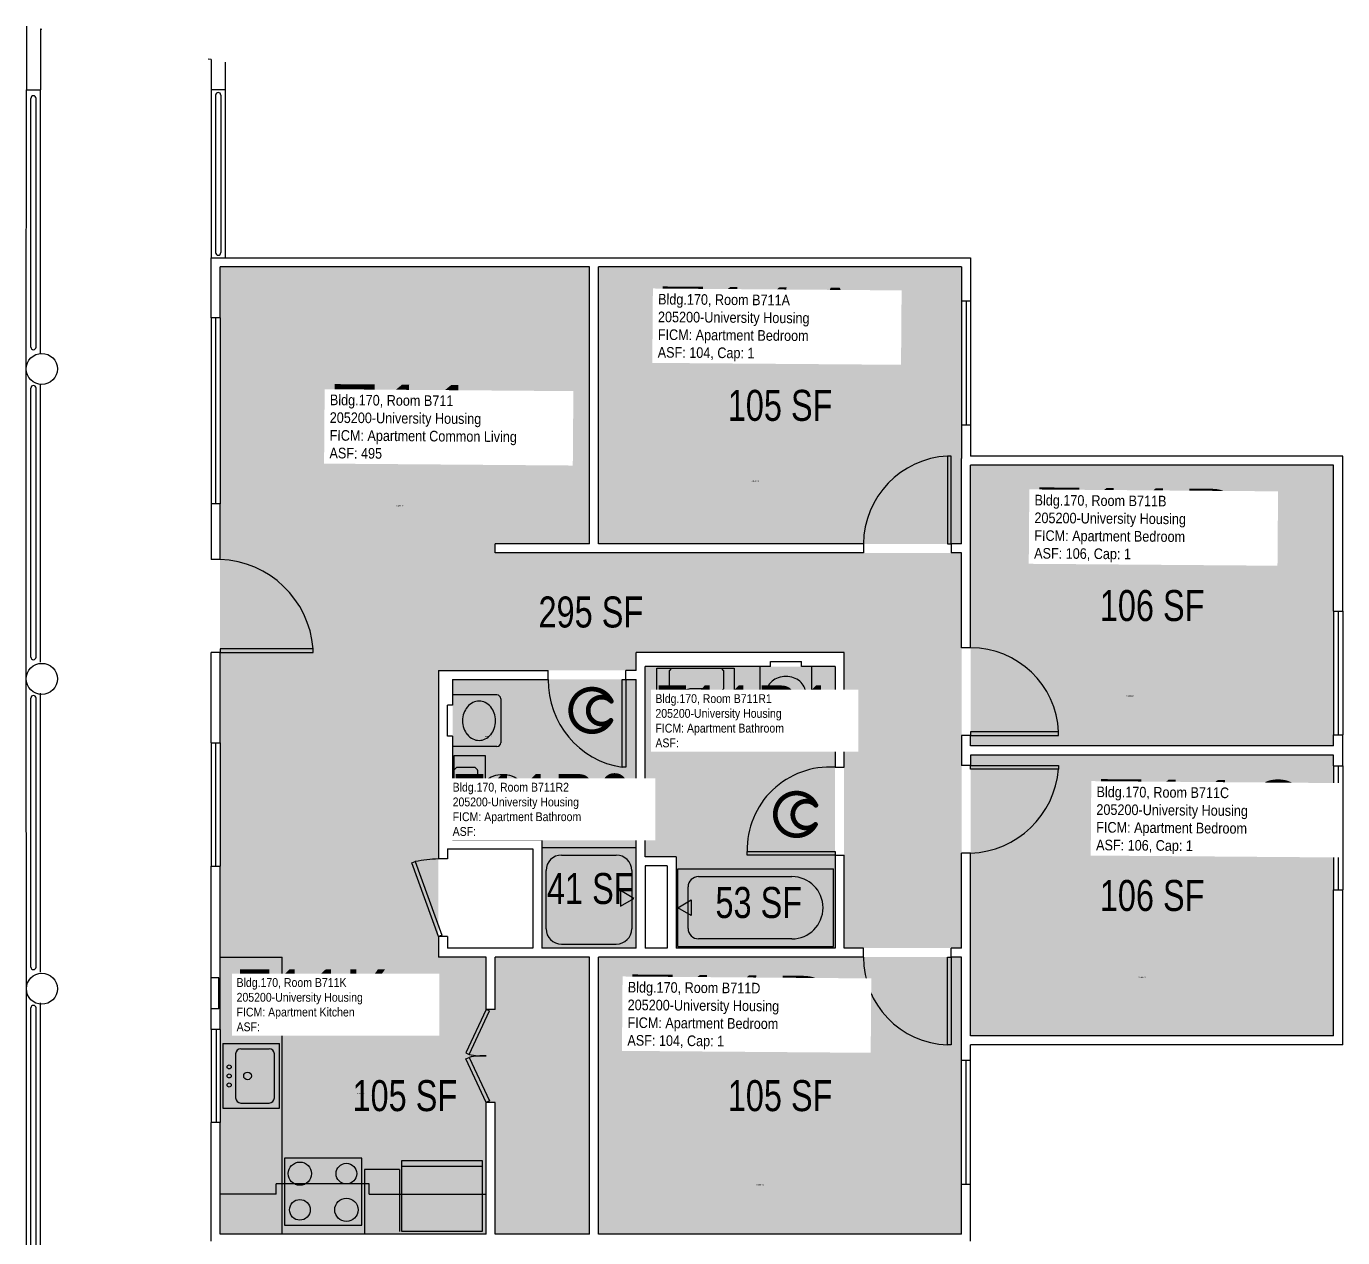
# Model space of a CAD drawing. Header units: inches. Extents: x -90 to 3162, y -84 to 1655.
# Drawn here: x 2653 to 3162, y 1186 to 1655 of the extents above; entities that cross this region are included whole.
import ezdxf
from ezdxf.enums import TextEntityAlignment as Align

# ---------------------------------------------------------------- set-up
doc = ezdxf.new("R2010")
doc.units = ezdxf.units.IN
doc.header["$LTSCALE"] = 10
doc.header["$MEASUREMENT"] = 0
doc.layers.get('0').update_dxf_attribs({"linetype": 'CONTINUOUS'})
for name, color, linetype in [('A-COLS', 5, 'CONTINUOUS'), ('A-DOOR', 2, 'CONTINUOUS'), ('A-FLOR', 3, 'CONTINUOUS'), ('A-GLAZ', 1, 'CONTINUOUS'), ('A-IDEN-ICON', 4, 'CONTINUOUS'), ('A-IDEN-RNUM', 7, 'CONTINUOUS'), ('A-IDEN-SNUM', 4, 'CONTINUOUS'), ('A-IDEN-VNUM', 4, 'CONTINUOUS'), ('A-WALL', 5, 'CONTINUOUS'), ('AREA-TEXT', 3, 'CONTINUOUS'), ('Rooms-Category-Color', 7, 'CONTINUOUS'), ('Rooms-College-Color', 7, 'CONTINUOUS'), ('Rooms-Department-Color', 7, 'CONTINUOUS'), ('Rooms-Division-Color', 7, 'CONTINUOUS'), ('Rooms-Information', 7, 'CONTINUOUS')]:
    doc.layers.add(name, color=color, linetype=linetype)
doc.styles.add('CP_AREA', font='arial.ttf', dxfattribs={"height": 15})
doc.styles.add('CP_ROOMSNUMBER', font='arial.ttf', dxfattribs={"height": 1})
doc.styles.add('CP_ROOMVNUMBER', font='arial.ttf', dxfattribs={"width": 0.85, "height": 0.075})

# ---------------------------------------------------------------- blocks, each defined once
blk = doc.blocks.new('CPBATH')
at = {"color": 0, "linetype": 'ByBlock', "const_width": 0.0127}
for points in [[(0.0571, 0.0168, 0.861492), (-0.0551, 0, 1)], [(0.0571, 0.0168, 0.729002), (-0.0084, -0.0042, 1)], [(-0.0551, 0, 0.726902), (0.0487, -0.0337, 1)], [(-0.0084, -0.0042, 0.609468), (0.0487, -0.0337, 1)]]:
    blk.add_lwpolyline(points, format="xyb", dxfattribs=at)
at = {"color": 0, "linetype": 'ByBlock', "const_width": 0.00637}
for points in [[(0.0544, 0.0152, 1), (0.0599, 0.0184, 1)], [(0.0459, -0.0353, 1), (0.0515, -0.0321, 1)]]:
    blk.add_lwpolyline(points, format="xyb", close=True, dxfattribs=at)

msp = doc.modelspace()

# ---------------------------------------------------------------- hatches: boundary and pattern name
at = {"layer": 'Rooms-Category-Color', "true_color": 0x728ef3}
for points in [[(3014.57, 1298.34), (3014.57, 1451.34), (2834.07, 1451.34), (2834.07, 1454.84), (2870.57, 1454.84), (2870.57, 1562.09), (2727.57, 1562.09), (2727.57, 1294.84), (2812.07, 1294.84), (2812.07, 1405.84), (2888.57, 1405.84), (2888.57, 1412.84), (2969.07, 1412.84), (2969.07, 1298.34)], [(2874.07, 1562.09), (2874.07, 1454.84), (3014.57, 1454.84), (3014.57, 1562.09)], [(3018.07, 1485.34), (3018.07, 1376.59), (3158.57, 1376.59), (3158.57, 1485.34)], [(2965.57, 1298.34), (2965.57, 1407.34), (2892.07, 1407.34), (2892.07, 1333.71), (2904.07, 1333.71), (2904.07, 1298.34)], [(2888.57, 1402.34), (2888.57, 1298.34), (2852.07, 1298.34), (2852.07, 1340.21), (2817.57, 1340.21), (2817.57, 1402.34)], [(3018.07, 1373.09), (3018.07, 1264.34), (3158.57, 1264.34), (3158.57, 1373.09)], [(2830.57, 1294.84), (2727.57, 1294.84), (2727.57, 1187.59), (2830.57, 1187.59), (2830.57, 1238.59), (2834.07, 1238.59), (2834.07, 1187.59), (2870.57, 1187.59), (2870.57, 1294.84), (2834.07, 1294.84), (2834.07, 1274.59), (2830.57, 1274.59)], [(2874.07, 1294.84), (2874.07, 1187.59), (3014.57, 1187.59), (3014.57, 1294.84)]]:
    msp.add_hatch(color=171, dxfattribs=at).paths.add_polyline_path(points)
at = {"layer": 'Rooms-College-Color', "true_color": 0xadadad}
for points in [[(3014.57, 1298.34), (3014.57, 1451.34), (2834.07, 1451.34), (2834.07, 1454.84), (2870.57, 1454.84), (2870.57, 1562.09), (2727.57, 1562.09), (2727.57, 1294.84), (2812.07, 1294.84), (2812.07, 1405.84), (2888.57, 1405.84), (2888.57, 1412.84), (2969.07, 1412.84), (2969.07, 1298.34)], [(2874.07, 1562.09), (2874.07, 1454.84), (3014.57, 1454.84), (3014.57, 1562.09)], [(3018.07, 1485.34), (3018.07, 1376.59), (3158.57, 1376.59), (3158.57, 1485.34)], [(2965.57, 1298.34), (2965.57, 1407.34), (2892.07, 1407.34), (2892.07, 1333.71), (2904.07, 1333.71), (2904.07, 1298.34)], [(2888.57, 1402.34), (2888.57, 1298.34), (2852.07, 1298.34), (2852.07, 1340.21), (2817.57, 1340.21), (2817.57, 1402.34)], [(3018.07, 1373.09), (3018.07, 1264.34), (3158.57, 1264.34), (3158.57, 1373.09)], [(2830.57, 1294.84), (2727.57, 1294.84), (2727.57, 1187.59), (2830.57, 1187.59), (2830.57, 1238.59), (2834.07, 1238.59), (2834.07, 1187.59), (2870.57, 1187.59), (2870.57, 1294.84), (2834.07, 1294.84), (2834.07, 1274.59), (2830.57, 1274.59)], [(2874.07, 1294.84), (2874.07, 1187.59), (3014.57, 1187.59), (3014.57, 1294.84)]]:
    msp.add_hatch(color=253, dxfattribs=at).paths.add_polyline_path(points)
at = {"layer": 'Rooms-Department-Color', "true_color": 0x604aed}
for points in [[(3014.57, 1298.34), (3014.57, 1451.34), (2834.07, 1451.34), (2834.07, 1454.84), (2870.57, 1454.84), (2870.57, 1562.09), (2727.57, 1562.09), (2727.57, 1294.84), (2812.07, 1294.84), (2812.07, 1405.84), (2888.57, 1405.84), (2888.57, 1412.84), (2969.07, 1412.84), (2969.07, 1298.34)], [(2874.07, 1562.09), (2874.07, 1454.84), (3014.57, 1454.84), (3014.57, 1562.09)], [(3018.07, 1485.34), (3018.07, 1376.59), (3158.57, 1376.59), (3158.57, 1485.34)], [(2965.57, 1298.34), (2965.57, 1407.34), (2892.07, 1407.34), (2892.07, 1333.71), (2904.07, 1333.71), (2904.07, 1298.34)], [(2888.57, 1402.34), (2888.57, 1298.34), (2852.07, 1298.34), (2852.07, 1340.21), (2817.57, 1340.21), (2817.57, 1402.34)], [(3018.07, 1373.09), (3018.07, 1264.34), (3158.57, 1264.34), (3158.57, 1373.09)], [(2830.57, 1294.84), (2727.57, 1294.84), (2727.57, 1187.59), (2830.57, 1187.59), (2830.57, 1238.59), (2834.07, 1238.59), (2834.07, 1187.59), (2870.57, 1187.59), (2870.57, 1294.84), (2834.07, 1294.84), (2834.07, 1274.59), (2830.57, 1274.59)], [(2874.07, 1294.84), (2874.07, 1187.59), (3014.57, 1187.59), (3014.57, 1294.84)]]:
    msp.add_hatch(color=173, dxfattribs=at).paths.add_polyline_path(points)
at = {"layer": 'Rooms-Division-Color', "true_color": 0x604aed}
for points in [[(3014.57, 1298.34), (3014.57, 1451.34), (2834.07, 1451.34), (2834.07, 1454.84), (2870.57, 1454.84), (2870.57, 1562.09), (2727.57, 1562.09), (2727.57, 1294.84), (2812.07, 1294.84), (2812.07, 1405.84), (2888.57, 1405.84), (2888.57, 1412.84), (2969.07, 1412.84), (2969.07, 1298.34)], [(2874.07, 1562.09), (2874.07, 1454.84), (3014.57, 1454.84), (3014.57, 1562.09)], [(3018.07, 1485.34), (3018.07, 1376.59), (3158.57, 1376.59), (3158.57, 1485.34)], [(2965.57, 1298.34), (2965.57, 1407.34), (2892.07, 1407.34), (2892.07, 1333.71), (2904.07, 1333.71), (2904.07, 1298.34)], [(2888.57, 1402.34), (2888.57, 1298.34), (2852.07, 1298.34), (2852.07, 1340.21), (2817.57, 1340.21), (2817.57, 1402.34)], [(3018.07, 1373.09), (3018.07, 1264.34), (3158.57, 1264.34), (3158.57, 1373.09)], [(2830.57, 1294.84), (2727.57, 1294.84), (2727.57, 1187.59), (2830.57, 1187.59), (2830.57, 1238.59), (2834.07, 1238.59), (2834.07, 1187.59), (2870.57, 1187.59), (2870.57, 1294.84), (2834.07, 1294.84), (2834.07, 1274.59), (2830.57, 1274.59)], [(2874.07, 1294.84), (2874.07, 1187.59), (3014.57, 1187.59), (3014.57, 1294.84)]]:
    msp.add_hatch(color=173, dxfattribs=at).paths.add_polyline_path(points)

# ---------------------------------------------------------------- linework, layer by layer
for p, q in [((2896.57, 1394.71), (2896.57, 1406.71)), ((2896.57, 1406.71), (2926.57, 1406.71)), ((2901.45, 1405.71), (2902.45, 1406.71)), ((2902.45, 1406.71), (2921.45, 1406.71)), ((2921.45, 1406.71), (2922.45, 1405.71)), ((2926.57, 1406.71), (2926.57, 1394.71)), ((2936.57, 1390.21), (2936.57, 1407.34)), ((2956.57, 1390.21), (2956.57, 1407.34)), ((2901.45, 1398.89), (2901.45, 1405.71)), ((2922.45, 1405.71), (2922.45, 1398.71)), ((2834.7, 1396.34), (2817.57, 1396.34)), ((2902.45, 1397.71), (2901.57, 1398.59)), ((2905.95, 1397.71), (2902.45, 1397.71)), ((2909.39, 1398.7), (2905.95, 1397.71)), ((2914.39, 1398.71), (2909.51, 1398.71)), ((2917.95, 1397.71), (2914.5, 1398.7)), ((2921.27, 1397.71), (2917.95, 1397.71)), ((2922.45, 1398.71), (2921.57, 1397.84)), ((2836.2, 1394.84), (2836.2, 1377.84)), ((2926.57, 1394.71), (2896.57, 1394.71)), ((2955.07, 1388.71), (2938.07, 1388.71)), ((2834.7, 1376.34), (2817.57, 1376.34)), ((2818.17, 1342.84), (2818.17, 1372.84)), ((2818.17, 1372.84), (2830.17, 1372.84)), ((2830.17, 1372.84), (2830.17, 1342.84)), ((2818.17, 1367.34), (2819.17, 1368.34)), ((2818.17, 1348.34), (2818.17, 1367.34)), ((2819.17, 1368.34), (2826.17, 1368.34)), ((2826.17, 1368.34), (2827.05, 1367.46)), ((2827.17, 1367.17), (2827.17, 1363.84)), ((2827.17, 1363.84), (2826.17, 1360.34)), ((2826.17, 1360.34), (2826.17, 1355.4)), ((2826.19, 1355.28), (2827.17, 1351.84)), ((2827.17, 1351.84), (2827.17, 1348.34)), ((2819.17, 1347.34), (2818.17, 1348.34)), ((2826.17, 1347.34), (2819.17, 1347.34)), ((2827.17, 1348.34), (2826.17, 1347.34)), ((2830.17, 1342.84), (2818.17, 1342.84)), ((2888.57, 1337.21), (2852.07, 1337.21)), ((2859.74, 1334.34), (2880.91, 1334.34)), ((2853.74, 1305.84), (2853.74, 1328.34)), ((2886.91, 1328.34), (2886.91, 1305.84)), ((2904.7, 1328.96), (2964.95, 1328.96)), ((2904.7, 1298.96), (2904.7, 1328.96)), ((2912.73, 1326.01), (2948.88, 1326.01)), ((2964.95, 1298.96), (2964.95, 1328.96)), ((2882.48, 1320.59), (2882.48, 1314.59)), ((2887.68, 1317.59), (2882.48, 1320.59)), ((2908.71, 1305.93), (2908.71, 1322)), ((2882.48, 1314.59), (2887.68, 1317.59)), ((2904.7, 1313.96), (2909.89, 1316.96)), ((2909.89, 1316.96), (2909.89, 1310.96)), ((2909.89, 1310.96), (2904.7, 1313.96)), ((2859.74, 1299.84), (2880.91, 1299.84)), ((2948.88, 1301.91), (2912.73, 1301.91)), ((2727.57, 1294.84), (2751.57, 1294.84)), ((2751.57, 1187.59), (2751.57, 1294.84)), ((2904.7, 1298.96), (2964.95, 1298.96)), ((2728.57, 1261.34), (2750.57, 1261.34)), ((2728.57, 1261.34), (2728.57, 1236.34)), ((2735.57, 1259.34), (2746.57, 1259.34)), ((2750.57, 1236.34), (2750.57, 1261.34)), ((2733.57, 1257.34), (2733.57, 1240.34)), ((2748.57, 1240.34), (2748.57, 1257.34)), ((2735.57, 1238.34), (2746.57, 1238.34)), ((2728.57, 1236.34), (2750.57, 1236.34)), ((2752.44, 1217), (2752.44, 1191)), ((2782.44, 1217), (2752.44, 1217)), ((2782.44, 1191), (2782.44, 1217)), ((2797.95, 1216.09), (2828.95, 1216.09)), ((2797.95, 1188.59), (2797.95, 1216.09)), ((2797.95, 1213.84), (2828.95, 1213.84)), ((2828.95, 1216.09), (2828.95, 1188.59)), ((2783.44, 1212.59), (2783.44, 1187.59)), ((2796.95, 1212.59), (2783.44, 1212.59)), ((2796.95, 1212.59), (2796.95, 1188.59)), ((2749.2, 1203), (2727.57, 1203)), ((2785.2, 1207), (2749.2, 1207)), ((2749.2, 1203), (2749.2, 1207)), ((2785.2, 1203), (2785.2, 1207)), ((2785.2, 1203), (2830.57, 1203)), ((2752.44, 1191), (2782.44, 1191)), ((2828.95, 1188.59), (2797.95, 1188.59))]:
    msp.add_line(p, q)
for centre, radius in [((2731.07, 1252.34), 0.791), ((2731.07, 1248.84), 0.791), ((2738.19, 1248.84), 1.5), ((2731.07, 1245.34), 0.791), ((2758.44, 1211), 4.5), ((2776.44, 1211), 4), ((2758.44, 1197), 4), ((2776.44, 1197), 4.5)]:
    msp.add_circle(centre, radius)
for centre, radius, start, end in [((2945.45, 1396.6), 6.59, 130.1009, 153.8084), ((2946.13, 1395.78), 7.65, 109.2294, 130.1009), ((2946.57, 1394.51), 9, 90, 109.2294), ((2946.57, 1394.51), 9, 70.7706, 90), ((2947.02, 1395.78), 7.65, 49.8991, 70.7706), ((2947.7, 1396.6), 6.59, 26.1916, 49.8991), ((2834.7, 1394.84), 1.5, 0, 90), ((2901.87, 1398.89), 0.418, 180, 225), ((2912.66, 1389.46), 7.89, 116.7012, 140.5275), ((2911.95, 1390.88), 6.3, 90, 116.7012), ((2909.51, 1398.3), 0.418, 90, 105.9454), ((2911.95, 1390.88), 6.3, 63.2988, 90), ((2914.39, 1398.3), 0.418, 74.0546, 90), ((2911.24, 1389.46), 7.89, 39.4725, 63.2988), ((2921.27, 1398.13), 0.418, 270, 315), ((2944.39, 1397.11), 5.42, 153.8084, 180), ((2944.39, 1397.11), 5.42, 180, 206.1916), ((2948.75, 1397.11), 5.42, 0, 26.1916), ((2948.75, 1397.11), 5.42, 333.8084, 0), ((2829.13, 1386.78), 7.65, 139.8991, 160.7706), ((2828.32, 1387.47), 6.59, 116.1916, 139.8991), ((2827.8, 1388.52), 5.42, 90, 116.1916), ((2827.8, 1388.52), 5.42, 63.8084, 90), ((2827.28, 1387.47), 6.59, 40.1009, 63.8084), ((2826.47, 1386.78), 7.65, 19.2294, 40.1009), ((2915.52, 1387.95), 11.18, 161.1646, 180), ((2913.77, 1388.55), 9.33, 140.5275, 161.1646), ((2910.12, 1388.55), 9.33, 18.8354, 39.4725), ((2908.37, 1387.95), 11.18, 0, 18.8354), ((2945.45, 1397.63), 6.59, 206.1916, 229.8991), ((2946.13, 1398.44), 7.65, 229.8991, 250.7706), ((2946.57, 1399.72), 9, 250.7706, 270), ((2946.57, 1399.72), 9, 270, 289.2294), ((2947.02, 1398.44), 7.65, 289.2294, 310.1009), ((2947.7, 1397.63), 6.59, 310.1009, 333.8084), ((2830.4, 1386.34), 9, 160.7706, 180), ((2830.4, 1386.34), 9, 180, 199.2294), ((2825.2, 1386.34), 9, 0, 19.2294), ((2825.2, 1386.34), 9, 340.7706, 0), ((2912.88, 1387.38), 8.55, 176.2246, 198.8354), ((2908.37, 1387.95), 11.18, 341.1646, 0), ((2938.07, 1390.21), 1.5, 180, 270), ((2955.07, 1390.21), 1.5, 270, 0), ((2829.13, 1385.89), 7.65, 199.2294, 220.1009), ((2828.32, 1385.21), 6.59, 220.1009, 243.8084), ((2827.28, 1385.21), 6.59, 296.1916, 319.8991), ((2826.47, 1385.89), 7.65, 319.8991, 340.7706), ((2914.48, 1387.93), 10.24, 198.8354, 219.4725), ((2912.66, 1386.43), 7.89, 219.4725, 243.2988), ((2911.24, 1386.43), 7.89, 296.7012, 320.5275), ((2910.12, 1387.35), 9.33, 320.5275, 341.1646), ((2827.8, 1384.16), 5.42, 243.8084, 270), ((2827.8, 1384.16), 5.42, 270, 296.1916), ((2834.7, 1377.84), 1.5, 270, 0), ((2911.95, 1385.02), 6.3, 243.2988, 270), ((2911.95, 1385.02), 6.3, 270, 296.7012), ((2826.75, 1367.17), 0.418, 0, 45), ((2834.01, 1357.84), 6.3, 153.2988, 180), ((2835.42, 1357.13), 7.89, 129.4725, 153.2988), ((2836.34, 1356.01), 9.33, 108.8354, 129.4725), ((2836.94, 1354.26), 11.18, 90, 108.8354), ((2836.94, 1354.26), 11.18, 71.1646, 90), ((2837.53, 1356.01), 9.33, 50.5275, 71.1646), ((2838.45, 1357.13), 7.89, 26.7012, 50.5275), ((2839.87, 1357.84), 6.3, 0, 26.7012), ((2826.59, 1355.4), 0.418, 180, 195.9454), ((2834.01, 1357.84), 6.3, 180, 206.7012), ((2839.87, 1357.84), 6.3, 333.2988, 0), ((2835.42, 1358.55), 7.89, 206.7012, 230.5275), ((2836.34, 1359.66), 9.33, 230.5275, 251.1646), ((2836.94, 1361.42), 11.18, 251.1646, 270), ((2837.5, 1358.77), 8.55, 266.2246, 288.8354), ((2836.95, 1360.37), 10.24, 288.8354, 309.4725), ((2838.45, 1358.55), 7.89, 309.4725, 333.2988), ((2859.74, 1328.34), 6, 90, 180), ((2880.91, 1328.34), 6, 0, 90), ((2912.73, 1322), 4.02, 90, 180), ((2948.88, 1313.96), 12.05, 270, 90), ((2859.74, 1305.84), 6, 180, 270), ((2880.91, 1305.84), 6, 270, 0), ((2912.73, 1305.93), 4.02, 180, 270), ((2735.57, 1257.34), 2, 90, 180), ((2746.57, 1257.34), 2, 0, 90), ((2735.57, 1240.34), 2, 180, 270), ((2746.57, 1240.34), 2, 270, 0)]:
    msp.add_arc(centre, radius, start, end)
at = {"layer": 'A-COLS'}
for centre in [(2658.56, 1522.58, 0), (2658.56, 1402.58, 0), (2658.57, 1282.58, 0)]:
    msp.add_circle(centre, 6, dxfattribs=at)
at = {"layer": 'A-DOOR'}
for p, q in [((3010.57, 1488.84), (3009.16, 1488.84)), ((3009.16, 1488.84), (3009.16, 1454.84)), ((3010.57, 1454.84), (3010.57, 1488.84)), ((3009.16, 1454.84), (3010.57, 1454.84)), ((2727.57, 1414.26), (2727.57, 1412.84)), ((2763.57, 1414.26), (2727.57, 1414.26)), ((2727.57, 1412.84), (2763.57, 1412.84)), ((2763.57, 1412.84), (2763.57, 1414.26)), ((2883.16, 1402.34), (2884.57, 1402.34)), ((2883.16, 1368.34), (2883.16, 1402.34)), ((2884.57, 1402.34), (2884.57, 1368.34)), ((3018.07, 1382.01), (3018.07, 1380.59)), ((3052.07, 1382.01), (3018.07, 1382.01)), ((3052.07, 1380.59), (3052.07, 1382.01)), ((3018.07, 1380.59), (3052.07, 1380.59)), ((2884.57, 1368.34), (2883.16, 1368.34)), ((3018.07, 1367.67), (3018.07, 1369.09)), ((3018.07, 1369.09), (3052.07, 1369.09)), ((3052.07, 1367.67), (3018.07, 1367.67)), ((3052.07, 1369.09), (3052.07, 1367.67)), ((2931.57, 1334.34), (2931.57, 1335.76)), ((2931.57, 1335.76), (2965.57, 1335.76)), ((2965.57, 1335.76), (2965.57, 1334.34)), ((2801.77, 1331.32), (2803.1, 1331.8)), ((2812.07, 1302.84), (2801.77, 1331.32)), ((2803.1, 1331.8), (2813.4, 1303.32)), ((2965.57, 1334.34), (2931.57, 1334.34)), ((2813.4, 1303.32), (2812.07, 1302.84)), ((3009.16, 1294.84), (3010.57, 1294.84)), ((3009.16, 1260.84), (3009.16, 1294.84)), ((3010.57, 1294.84), (3010.57, 1260.84)), ((2830.57, 1274.59), (2822.69, 1257.74)), ((2823.97, 1257.14), (2831.85, 1273.99)), ((2831.85, 1273.99), (2830.57, 1274.59)), ((3010.57, 1260.84), (3009.16, 1260.84)), ((2822.69, 1257.74), (2823.97, 1257.14)), ((2822.69, 1255.43), (2823.97, 1256.03)), ((2830.57, 1238.59), (2822.69, 1255.43)), ((2823.97, 1256.03), (2831.85, 1239.19)), ((2831.85, 1239.19), (2830.57, 1238.59))]:
    msp.add_line(p, q, dxfattribs=at)
for centre, radius, start, end in [((3010.95, 1454.5), 34.38, 92.9962, 179.4415), ((2726.09, 1411.27), 37.6, 4.5519, 87.7477), ((3018.12, 1380.61), 33.98, 2.3551, 90.0827), ((2888.42, 1401.78), 33.85, 179.0553, 261.0513), ((2963.45, 1336.52), 31.88, 86.1792, 181.3831), ((3016.75, 1370.5), 35.43, 272.1346, 355.4277), ((2813, 1286.3), 46.56, 91.1366, 102.2697), ((3010.34, 1294.58), 33.77, 179.5672, 267.995), ((2829.41, 1282.26), 25.7, 257.7951, 272.6003), ((2829.41, 1230.91), 25.7, 87.3997, 102.2049)]:
    msp.add_arc(centre, radius, start, end, dxfattribs=at)
at = {"layer": 'A-FLOR'}
for p, q in [((2654.31, 1531), (2654.31, 1627.32)), ((2656.31, 1531), (2656.31, 1627.32)), ((2725.82, 1628.6), (2725.82, 1567.59)), ((2727.82, 1628.59), (2727.82, 1567.59)), ((2654.31, 1411), (2654.31, 1515.14)), ((2656.31, 1411), (2656.31, 1515.14)), ((2654.32, 1291), (2654.31, 1395.14)), ((2656.32, 1291), (2656.31, 1395.14)), ((2654.32, 1171), (2654.32, 1275.14)), ((2656.32, 1171), (2656.32, 1275.14))]:
    msp.add_line(p, q, dxfattribs=at)
for centre, start, end in [((2655.31, 1627.32, 0), 0.0019, 180.0019), ((2726.82, 1628.59), 0.0031, 179.9969), ((2726.82, 1567.59), 180, 0)]:
    msp.add_arc(centre, 1, start, end, dxfattribs=at)
at = {"layer": 'A-FLOR', "extrusion": (-6.27874e-09, 0.000187714, 1)}
for centre, start, end in [((2655.31, 1531, 0.29), 180.0019, 0.0019), ((2655.31, 1515.14, 0.28), 0.0019, 180.0019), ((2655.31, 1411, 0.26), 180.0019, 0.0019), ((2655.31, 1395.14, 0.26), 0.0019, 180.0019), ((2655.32, 1291, 0.24), 180.0019, 0.0019), ((2655.32, 1275.14, 0.24), 0.0019, 180.0019)]:
    msp.add_arc(centre, 1, start, end, dxfattribs=at)
at = {"layer": 'A-GLAZ'}
for p, q in [((3014.57, 1548.84), (3014.57, 1500.84)), ((3016.32, 1548.84), (3016.32, 1500.84)), ((3018.07, 1548.84), (3018.07, 1500.84)), ((2724.07, 1542.34), (2724.07, 1470.34)), ((2725.82, 1542.34), (2725.82, 1470.34)), ((2727.57, 1542.34), (2727.57, 1470.34)), ((3158.57, 1428.84), (3158.57, 1380.84)), ((3160.32, 1428.84), (3160.32, 1380.84)), ((3162.07, 1428.84), (3162.07, 1380.84)), ((2724.07, 1377.84), (2724.07, 1330.09)), ((2725.82, 1377.84), (2725.82, 1330.09)), ((2727.57, 1377.84), (2727.57, 1330.09)), ((3158.57, 1368.84), (3158.57, 1320.84)), ((3160.32, 1368.84), (3160.32, 1320.84)), ((3162.07, 1368.84), (3162.07, 1320.84)), ((2724.07, 1266.84), (2724.07, 1230.84)), ((2726.01, 1266.84), (2726.01, 1230.84)), ((2727.57, 1266.84), (2727.57, 1230.84)), ((3014.57, 1206.84), (3014.57, 1254.84)), ((3016.32, 1206.84), (3016.32, 1254.84)), ((3018.07, 1206.84), (3018.07, 1254.84))]:
    msp.add_line(p, q, dxfattribs=at)
at = {"layer": 'A-WALL'}
for p, q in [((2652.57, 1655.21), (2652.57, 1630.58)), ((2658.07, 1654.24), (2658.07, 1630.58)), ((2658.07, 1654.24), (2658.53, 1654.16)), ((2724.07, 1642.35), (2722.99, 1642.54)), ((2724.07, 1642.35), (2724.07, 1630.59)), ((2729.57, 1641.38), (2729.57, 1630.59)), ((2652.56, 1523.27), (2652.57, 1630.58)), ((2652.57, 1630.58), (2658.07, 1630.58)), ((2658.06, 1528.56), (2658.07, 1630.58)), ((2724.07, 1630.59), (2724.07, 1565.59)), ((2729.57, 1630.59), (2724.07, 1630.59)), ((2729.57, 1630.59), (2729.57, 1565.59)), ((2724.07, 1564.84), (2724.07, 1565.59)), ((2724.07, 1565.59), (3018.07, 1565.59)), ((2724.07, 1542.34), (2724.07, 1564.84)), ((3018.07, 1565.59), (3018.07, 1564.84)), ((3018.07, 1564.84), (3018.07, 1548.84)), ((2727.57, 1542.34), (2727.57, 1562.09)), ((2870.57, 1562.09), (2727.57, 1562.09)), ((2870.57, 1454.84), (2870.57, 1562.09)), ((2874.07, 1454.84), (2874.07, 1562.09)), ((3014.57, 1562.09), (2874.07, 1562.09)), ((3014.57, 1562.09), (3014.57, 1548.84)), ((3018.07, 1548.84), (3014.57, 1548.84)), ((2727.57, 1542.34), (2724.07, 1542.34)), ((2652.56, 1402.99), (2652.56, 1523.27)), ((2658.06, 1409.05), (2658.06, 1516.61)), ((3018.07, 1500.84), (3014.57, 1500.84)), ((3014.57, 1500.84), (3014.57, 1487.84)), ((3018.07, 1500.84), (3018.07, 1488.84)), ((3014.57, 1454.84), (3014.57, 1487.84)), ((3162.07, 1488.84), (3018.07, 1488.84)), ((3162.07, 1428.84), (3162.07, 1488.84)), ((3018.07, 1414.59), (3018.07, 1485.34)), ((3158.57, 1485.34), (3018.07, 1485.34)), ((3158.57, 1428.84), (3158.57, 1485.34)), ((2727.57, 1470.34), (2724.07, 1470.34)), ((2724.07, 1470.34), (2724.07, 1448.84)), ((2727.57, 1448.84), (2727.57, 1470.34)), ((2834.07, 1451.34), (2834.07, 1454.84)), ((2870.57, 1454.84), (2834.07, 1454.84)), ((2976.57, 1454.84), (2874.07, 1454.84)), ((2976.57, 1454.84), (2976.57, 1451.34)), ((3010.57, 1454.84), (3010.57, 1451.34)), ((3014.57, 1454.84), (3010.57, 1454.84)), ((2727.57, 1448.84), (2724.07, 1448.84)), ((2976.57, 1451.34), (2834.07, 1451.34)), ((3014.57, 1451.34), (3010.57, 1451.34)), ((3014.57, 1414.59), (3014.57, 1451.34)), ((3158.57, 1428.84), (3162.07, 1428.84)), ((2724.07, 1377.84), (2724.07, 1412.84)), ((2727.57, 1412.84), (2724.07, 1412.84)), ((2727.57, 1377.84), (2727.57, 1412.84)), ((2969.07, 1412.84), (2888.57, 1412.84)), ((2888.57, 1405.84), (2888.57, 1412.84)), ((2969.07, 1368.34), (2969.07, 1412.84)), ((3018.07, 1414.59), (3014.57, 1414.59)), ((2940.57, 1407.34), (2892.07, 1407.34)), ((2892.07, 1333.71), (2892.07, 1407.34)), ((2940.57, 1409.34), (2952.57, 1409.34)), ((2940.57, 1407.34), (2940.57, 1409.34)), ((2952.57, 1407.34), (2952.57, 1409.34)), ((2965.57, 1407.34), (2952.57, 1407.34)), ((2965.57, 1407.34), (2965.57, 1368.34)), ((2652.57, 1283.27), (2652.56, 1402.99)), ((2812.07, 1405.84), (2812.07, 1332.84)), ((2812.07, 1405.84), (2854.57, 1405.84)), ((2817.57, 1402.34), (2854.57, 1402.34)), ((2817.57, 1402.34), (2817.57, 1392.34)), ((2854.57, 1402.34), (2854.57, 1405.84)), ((2888.57, 1405.84), (2884.57, 1405.84)), ((2884.57, 1402.34), (2884.57, 1405.84)), ((2884.57, 1402.34), (2888.57, 1402.34)), ((2888.57, 1298.34), (2888.57, 1402.34)), ((2658.07, 1289.05), (2658.06, 1397.09)), ((2817.57, 1392.34), (2815.57, 1392.34)), ((2815.57, 1380.34), (2815.57, 1392.34)), ((3158.57, 1380.84), (3162.07, 1380.84)), ((3158.57, 1376.59), (3158.57, 1380.84)), ((3162.07, 1368.84), (3162.07, 1380.84)), ((2724.07, 1377.84), (2727.57, 1377.84)), ((2817.57, 1380.34), (2815.57, 1380.34)), ((2817.57, 1380.34), (2817.57, 1340.21)), ((3014.57, 1380.59), (3014.57, 1369.09)), ((3018.07, 1380.59), (3014.57, 1380.59)), ((3018.07, 1376.59), (3018.07, 1380.59)), ((3158.57, 1376.59), (3018.07, 1376.59)), ((3158.57, 1373.09), (3018.07, 1373.09)), ((3018.07, 1373.09), (3018.07, 1369.09)), ((3158.57, 1368.84), (3158.57, 1373.09)), ((2965.57, 1368.34), (2969.07, 1368.34)), ((3018.07, 1369.09), (3014.57, 1369.09)), ((3158.57, 1368.84), (3162.07, 1368.84)), ((2817.57, 1340.21), (2852.07, 1340.21)), ((2852.07, 1340.21), (2852.07, 1298.34)), ((2815.57, 1336.71), (2848.57, 1336.71)), ((2815.57, 1336.71), (2815.57, 1332.84)), ((2848.57, 1336.71), (2848.57, 1298.34)), ((3014.57, 1298.34), (3014.57, 1335.09)), ((3018.07, 1335.09), (3014.57, 1335.09)), ((3018.07, 1264.34), (3018.07, 1335.09)), ((2724.07, 1330.09), (2727.57, 1330.09)), ((2724.07, 1286.84), (2724.07, 1330.09)), ((2727.57, 1294.84), (2727.57, 1330.09)), ((2815.57, 1332.84), (2812.07, 1332.84)), ((2904.07, 1333.71), (2892.07, 1333.71)), ((2900.57, 1330.21), (2892.07, 1330.21)), ((2892.07, 1330.21), (2892.07, 1298.34)), ((2900.57, 1330.21), (2900.57, 1298.34)), ((2904.07, 1333.71), (2904.07, 1298.34)), ((2965.57, 1334.34), (2965.57, 1298.34)), ((2965.57, 1334.34), (2969.07, 1334.34)), ((2969.07, 1298.34), (2969.07, 1334.34)), ((3158.57, 1320.84), (3162.07, 1320.84)), ((3158.57, 1264.34), (3158.57, 1320.84)), ((3162.07, 1260.84), (3162.07, 1320.84)), ((2815.57, 1302.84), (2812.07, 1302.84)), ((2812.07, 1302.84), (2812.07, 1294.84)), ((2815.57, 1302.84), (2815.57, 1298.34)), ((2727.57, 1266.84), (2727.57, 1294.84)), ((2830.57, 1294.84), (2812.07, 1294.84)), ((2848.57, 1298.34), (2815.57, 1298.34)), ((2830.57, 1274.59), (2830.57, 1294.84)), ((2834.07, 1274.59), (2834.07, 1294.84)), ((2870.57, 1294.84), (2834.07, 1294.84)), ((2888.57, 1298.34), (2852.07, 1298.34)), ((2870.57, 1187.59), (2870.57, 1294.84)), ((2976.57, 1294.84), (2874.07, 1294.84)), ((2874.07, 1187.59), (2874.07, 1294.84)), ((2900.57, 1298.34), (2892.07, 1298.34)), ((2965.57, 1298.34), (2904.07, 1298.34)), ((2976.57, 1298.34), (2969.07, 1298.34)), ((2976.57, 1294.84), (2976.57, 1298.34)), ((3014.57, 1298.34), (3010.57, 1298.34)), ((3010.57, 1294.84), (3010.57, 1298.34)), ((3014.57, 1294.84), (3010.57, 1294.84)), ((3014.57, 1259.84), (3014.57, 1294.84)), ((2727.07, 1286.84), (2724.07, 1286.84)), ((2724.07, 1274.84), (2724.07, 1286.84)), ((2727.07, 1274.84), (2727.07, 1286.84)), ((2652.57, 1163.04), (2652.57, 1283.27)), ((2658.07, 1169.05), (2658.07, 1277.09)), ((2724.07, 1266.84), (2724.07, 1274.84)), ((2727.07, 1274.84), (2724.07, 1274.84)), ((2834.07, 1274.59), (2830.57, 1274.59)), ((2727.57, 1266.84), (2724.07, 1266.84)), ((3158.57, 1264.34), (3018.07, 1264.34)), ((3014.57, 1254.84), (3014.57, 1259.84)), ((3162.07, 1260.84), (3018.07, 1260.84)), ((3018.07, 1254.84), (3018.07, 1260.84)), ((3018.07, 1254.84), (3014.57, 1254.84)), ((2830.57, 1187.59), (2830.57, 1238.59)), ((2834.07, 1238.59), (2830.57, 1238.59)), ((2834.07, 1187.59), (2834.07, 1238.59)), ((2724.07, 1184.84), (2724.07, 1230.84)), ((2727.57, 1230.84), (2724.07, 1230.84)), ((2727.57, 1187.59), (2727.57, 1230.84)), ((3018.07, 1206.84), (3014.57, 1206.84)), ((3014.57, 1187.59), (3014.57, 1206.84)), ((3018.07, 1184.84), (3018.07, 1206.84)), ((2830.57, 1187.59), (2727.57, 1187.59)), ((2870.57, 1187.59), (2834.07, 1187.59)), ((3014.57, 1187.59), (2874.07, 1187.59))]:
    msp.add_line(p, q, dxfattribs=at)

# ---------------------------------------------------------------- block references
at = {"layer": 'A-IDEN-ICON', "xscale": 143.9999999970646, "yscale": 143.9999999970646, "zscale": 143.9999999970646, "rotation": 8.187655418792112}
for p in [(2871.2, 1390.32), (2950.39, 1350.05)]:
    msp.add_blockref('CPBATH', p, dxfattribs=at)

# ---------------------------------------------------------------- texts
at = {"layer": 'A-IDEN-RNUM', "style": 'CP_ROOMSNUMBER'}
for s, rotation, p in [('0711-A0', 359.5512, (2933.25, 1478.95)), ('0711-00', 359.584, (2795.69, 1469.38)), ('0711-B0', 359.584, (3078.38, 1395.86)), ('0711-R1', 358.9, (2923.05, 1381.7)), ('0711-R2', 358.9, (2830.02, 1380.06)), ('0711-C0', 359.5512, (3082.85, 1286.95)), ('0711-K0', 358.9, (2780.68, 1241.88)), ('0711-D0', 359.584, (2935.17, 1206.47))]:
    msp.add_text(s, height=0.36, rotation=rotation, dxfattribs=at).set_placement(p)
at = {"layer": 'A-IDEN-SNUM', "style": 'CP_ROOMSNUMBER'}
for s, rotation, p in [('1700B711A0', 359.5512, (2933.25, 1478.95)), ('1700B71100', 359.584, (2795.69, 1469.38)), ('1700B711B0', 359.584, (3078.38, 1395.86)), ('1700B711R1', 358.9, (2923.05, 1381.7)), ('1700B711R2', 358.9, (2830.02, 1380.06)), ('1700B711C0', 359.5512, (3082.85, 1286.95)), ('1700B711K0', 358.9, (2780.68, 1241.88)), ('1700B711D0', 359.584, (2935.17, 1206.47))]:
    msp.add_text(s, height=0.36, rotation=rotation, dxfattribs=at).set_placement(p)
at = {"layer": 'A-IDEN-VNUM', "style": 'CP_ROOMVNUMBER', "width": 0.85}
for s, rotation, p in [('711A', 359.5553, (2896.92, 1525.71)), ('711', 359.5512, (2769.88, 1487.9)), ('711B', 359.5512, (3042.63, 1447.92)), ('711C', 359.5512, (3066.61, 1334.97)), ('711D', 359.5512, (2885.18, 1259.34))]:
    msp.add_text(s, height=28.8, rotation=rotation, dxfattribs=at).set_placement(p)
at = {"layer": 'A-IDEN-VNUM', "style": 'CP_ROOMVNUMBER'}
for s, width, p in [('711R1', 0.7, (2896.06, 1376.01)), ('711R2', 0.7, (2817.57, 1341.72)), ('711K', 0.75, (2733.94, 1266.09, 0))]:
    msp.add_text(s, height=24, dxfattribs=dict(at, width=width)).set_placement(p)
at = {"layer": 'AREA-TEXT', "style": 'CP_AREA', "width": 0.75}
for s, p in [('105 SF', (2944.32, 1508.46)), ('106 SF', (3088.32, 1430.96)), ('295 SF', (2871.07, 1428.46)), ('41 SF', (2870.84, 1321.4)), ('106 SF', (3088.32, 1318.71)), ('53 SF', (2936.07, 1315.98)), ('105 SF', (2799.07, 1241.21)), ('105 SF', (2944.32, 1241.21))]:
    msp.add_text(s, height=12, dxfattribs=at).set_placement(p, align=Align.MIDDLE_CENTER)

# ---------------------------------------------------------------- next in the draw order: texts
at = {"layer": 'Rooms-Information', "char_height": 4.1143, "width": 92.16, "attachment_point": 7, "style": 'CP_ROOMVNUMBER', "bg_fill": 3, "box_fill_scale": 1.5, "bg_fill_color": 256, "bg_fill_true_color": 13158600, "bg_fill_transparency": 0}
for s, insert, rotation in [('Bldg.170, Room B711A^M^J205200-University Housing^M^JFICM: Apartment Bedroom^M^JASF: 104, Cap: 1', (2896.92, 1525.71), 359.5553), ('Bldg.170, Room B711^M^J205200-University Housing^M^JFICM: Apartment Common Living^M^JASF: 495', (2769.88, 1487.9), 359.5512), ('Bldg.170, Room B711B^M^J205200-University Housing^M^JFICM: Apartment Bedroom^M^JASF: 106, Cap: 1', (3042.63, 1447.92), 359.5512), ('Bldg.170, Room B711C^M^J205200-University Housing^M^JFICM: Apartment Bedroom^M^JASF: 106, Cap: 1', (3066.61, 1334.97), 359.5512), ('Bldg.170, Room B711D^M^J205200-University Housing^M^JFICM: Apartment Bedroom^M^JASF: 104, Cap: 1', (2885.18, 1259.34), 359.5512)]:
    msp.add_mtext(s, dxfattribs=dict(at, insert=insert, rotation=rotation))
at = {"layer": 'Rooms-Information', "char_height": 3.4286, "width": 76.8, "attachment_point": 7, "style": 'CP_ROOMVNUMBER', "bg_fill": 3, "box_fill_scale": 1.5, "bg_fill_color": 256, "bg_fill_true_color": 13158600, "bg_fill_transparency": 0}
for s, insert in [('Bldg.170, Room B711R1^M^J205200-University Housing^M^JFICM: Apartment Bathroom^M^JASF: ', (2896.06, 1376.01)), ('Bldg.170, Room B711R2^M^J205200-University Housing^M^JFICM: Apartment Bathroom^M^JASF: ', (2817.57, 1341.72)), ('Bldg.170, Room B711K^M^J205200-University Housing^M^JFICM: Apartment Kitchen^M^JASF: ', (2733.94, 1266.09, 0))]:
    msp.add_mtext(s, dxfattribs=dict(at, insert=insert))

doc.saveas('drawing.dxf')
